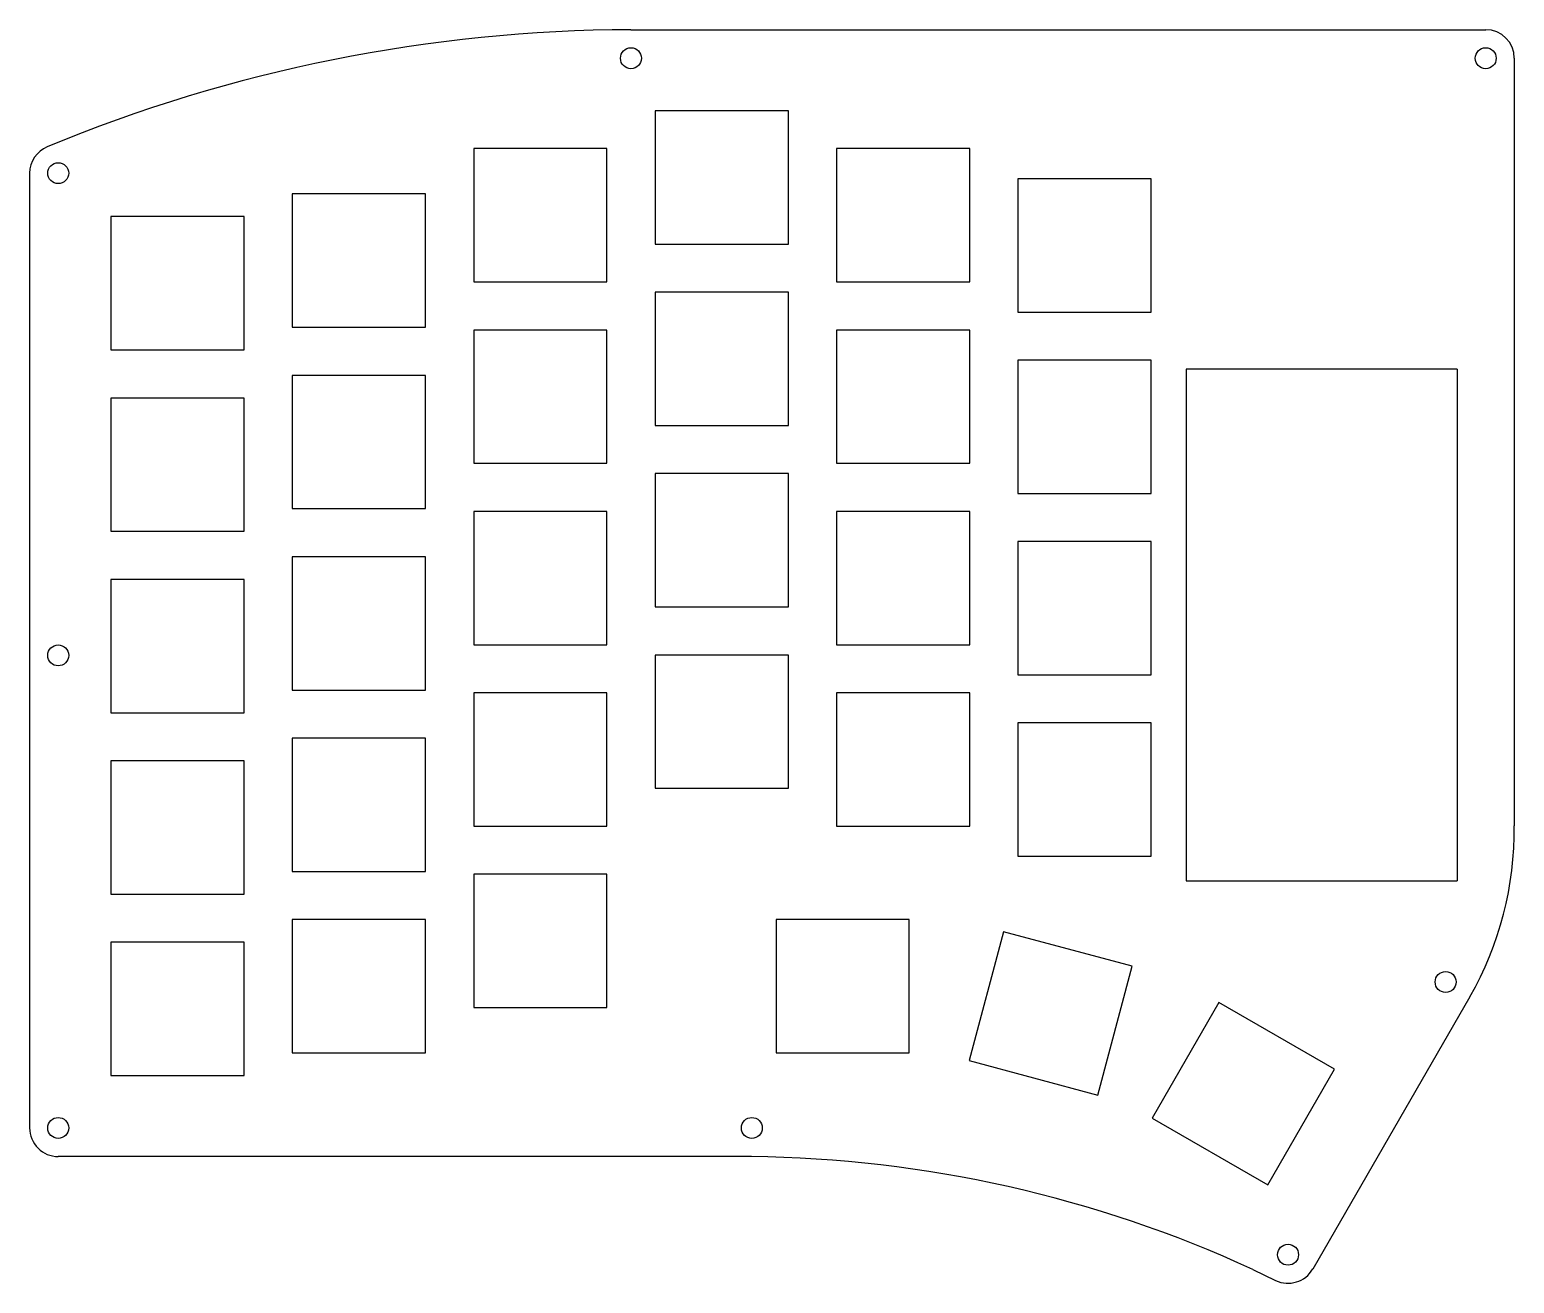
# Model space of a CAD drawing. Extents: x 7 to 163, y -141 to -9.
import ezdxf

# ---------------------------------------------------------------- set-up
doc = ezdxf.new("R2010")
doc.units = 0
doc.layers.get('0').update_dxf_attribs({"linetype": 'CONTINUOUS'})
doc.layers.add('BLACK', color=7, linetype='CONTINUOUS')

msp = doc.modelspace()

# ---------------------------------------------------------------- linework, layer by layer
for p, q in [((70.47, -8.93), (160.24, -8.93)), ((163.24, -11.93), (163.24, -92.53)), ((7.33, -24), (7.33, -124.27)), ((158.59, -110.5), (142.08, -139.09)), ((83.14, -127.27), (10.33, -127.27)), ((135.77, -139.13), (138.18, -140.29))]:
    msp.add_line(p, q)
at = {"linetype": 'Continuous'}
msp.add_line((157.23, -44.58), (157.23, -98.3), dxfattribs=at)
for centre in [(70.48, -11.93), (160.24, -11.93), (10.33, -24), (10.33, -74.64), (156.03, -108.94), (83.17, -124.27), (139.48, -137.58)]:
    msp.add_circle(centre, 1.1)
msp.add_circle((10.33, -124.27), 1.1, dxfattribs=at)
for centre, radius, start, end in [((71, -170.35), 161.42, 90.1892, 112.5214), ((160.24, -11.93), 3, 0, 90), ((10.33, -24), 3, 112.5146, 180), ((127.68, -92.92), 35.56, 330.3709, 0.6216), ((10.33, -124.27), 3, 180, 270.0013), ((81.58, -256.94), 129.68, 65.2989, 89.3106), ((139.48, -137.58), 3, 244.3016, 329.9866)]:
    msp.add_arc(centre, radius, start, end)
at = {"layer": 'BLACK', "linetype": 'Continuous'}
for p, q in [((87.01, -17.45), (73.01, -17.45)), ((73.01, -17.45), (73.01, -31.45)), ((87.01, -31.45), (87.01, -17.45)), ((67.96, -21.42), (53.96, -21.42)), ((53.96, -21.42), (53.96, -35.42)), ((67.96, -35.42), (67.96, -21.42)), ((106.06, -21.42), (92.06, -21.42)), ((92.06, -21.42), (92.06, -35.42)), ((106.06, -35.42), (106.06, -21.42)), ((125.11, -24.59), (111.11, -24.59)), ((111.11, -24.59), (111.11, -38.59)), ((125.11, -38.59), (125.11, -24.59)), ((48.91, -26.18), (34.91, -26.18)), ((34.91, -26.18), (34.91, -40.18)), ((48.91, -40.18), (48.91, -26.18)), ((29.86, -28.56), (15.86, -28.56)), ((15.86, -28.56), (15.86, -42.56)), ((29.86, -42.56), (29.86, -28.56)), ((73.01, -31.45), (87.01, -31.45)), ((53.96, -35.42), (67.96, -35.42)), ((92.06, -35.42), (106.06, -35.42)), ((87.01, -36.5), (73.01, -36.5)), ((73.01, -36.5), (73.01, -50.5)), ((87.01, -50.5), (87.01, -36.5)), ((111.11, -38.59), (125.11, -38.59)), ((34.91, -40.18), (48.91, -40.18)), ((67.96, -40.47), (53.96, -40.47)), ((53.96, -40.47), (53.96, -54.47)), ((67.96, -54.47), (67.96, -40.47)), ((106.06, -40.47), (92.06, -40.47)), ((92.06, -40.47), (92.06, -54.47)), ((106.06, -54.47), (106.06, -40.47)), ((15.86, -42.56), (29.86, -42.56)), ((125.11, -43.64), (111.11, -43.64)), ((111.11, -43.64), (111.11, -57.64)), ((125.11, -57.64), (125.11, -43.64)), ((157.23, -44.58), (128.79, -44.58)), ((128.79, -44.58), (128.79, -98.3)), ((48.91, -45.23), (34.91, -45.23)), ((34.91, -45.23), (34.91, -59.23)), ((48.91, -59.23), (48.91, -45.23)), ((29.86, -47.61), (15.86, -47.61)), ((15.86, -47.61), (15.86, -61.61)), ((29.86, -61.61), (29.86, -47.61)), ((73.01, -50.5), (87.01, -50.5)), ((53.96, -54.47), (67.96, -54.47)), ((92.06, -54.47), (106.06, -54.47)), ((87.01, -55.55), (73.01, -55.55)), ((73.01, -55.55), (73.01, -69.55)), ((87.01, -69.55), (87.01, -55.55)), ((111.11, -57.64), (125.11, -57.64)), ((34.91, -59.23), (48.91, -59.23)), ((67.96, -59.52), (53.96, -59.52)), ((53.96, -59.52), (53.96, -73.52)), ((67.96, -73.52), (67.96, -59.52)), ((106.06, -59.52), (92.06, -59.52)), ((92.06, -59.52), (92.06, -73.52)), ((106.06, -73.52), (106.06, -59.52)), ((15.86, -61.61), (29.86, -61.61)), ((125.11, -62.69), (111.11, -62.69)), ((111.11, -62.69), (111.11, -76.69)), ((125.11, -76.69), (125.11, -62.69)), ((48.91, -64.28), (34.91, -64.28)), ((34.91, -64.28), (34.91, -78.28)), ((48.91, -78.28), (48.91, -64.28)), ((29.86, -66.66), (15.86, -66.66)), ((15.86, -66.66), (15.86, -80.66)), ((29.86, -80.66), (29.86, -66.66)), ((73.01, -69.55), (87.01, -69.55)), ((53.96, -73.52), (67.96, -73.52)), ((87.01, -74.6), (73.01, -74.6)), ((73.01, -74.6), (73.01, -88.6)), ((87.01, -88.6), (87.01, -74.6)), ((92.06, -73.52), (106.06, -73.52)), ((111.11, -76.69), (125.11, -76.69)), ((34.91, -78.28), (48.91, -78.28)), ((67.96, -78.57), (53.96, -78.57)), ((53.96, -78.57), (53.96, -92.57)), ((67.96, -92.57), (67.96, -78.57)), ((106.06, -78.57), (92.06, -78.57)), ((92.06, -78.57), (92.06, -92.57)), ((106.06, -92.57), (106.06, -78.57)), ((15.86, -80.66), (29.86, -80.66)), ((125.11, -81.74), (111.11, -81.74)), ((111.11, -81.74), (111.11, -95.74)), ((125.11, -95.74), (125.11, -81.74)), ((48.91, -83.33), (34.91, -83.33)), ((34.91, -83.33), (34.91, -97.33)), ((48.91, -97.33), (48.91, -83.33)), ((29.86, -85.71), (15.86, -85.71)), ((15.86, -85.71), (15.86, -99.71)), ((29.86, -99.71), (29.86, -85.71)), ((73.01, -88.6), (87.01, -88.6)), ((53.96, -92.57), (67.96, -92.57)), ((92.06, -92.57), (106.06, -92.57)), ((111.11, -95.74), (125.11, -95.74)), ((34.91, -97.33), (48.91, -97.33)), ((67.96, -97.62), (53.96, -97.62)), ((53.96, -97.62), (53.96, -111.62)), ((67.96, -111.62), (67.96, -97.62)), ((15.86, -99.71), (29.86, -99.71)), ((128.79, -98.3), (157.23, -98.3)), ((48.91, -102.38), (34.91, -102.38)), ((34.91, -102.38), (34.91, -116.38)), ((48.91, -116.38), (48.91, -102.38)), ((99.71, -102.38), (85.71, -102.38)), ((85.71, -102.38), (85.71, -116.38)), ((99.71, -116.38), (99.71, -102.38)), ((109.6, -103.66), (105.98, -117.19)), ((123.13, -107.29), (109.6, -103.66)), ((29.86, -104.76), (15.86, -104.76)), ((15.86, -104.76), (15.86, -118.76)), ((29.86, -118.76), (29.86, -104.76)), ((119.5, -120.81), (123.13, -107.29)), ((53.96, -111.62), (67.96, -111.62)), ((132.23, -111.1), (125.23, -123.23)), ((144.35, -118.1), (132.23, -111.1)), ((34.91, -116.38), (48.91, -116.38)), ((85.71, -116.38), (99.71, -116.38)), ((105.98, -117.19), (119.5, -120.81)), ((137.35, -130.23), (144.35, -118.1)), ((15.86, -118.76), (29.86, -118.76)), ((125.23, -123.23), (137.35, -130.23))]:
    msp.add_line(p, q, dxfattribs=at)

doc.saveas('drawing.dxf')
